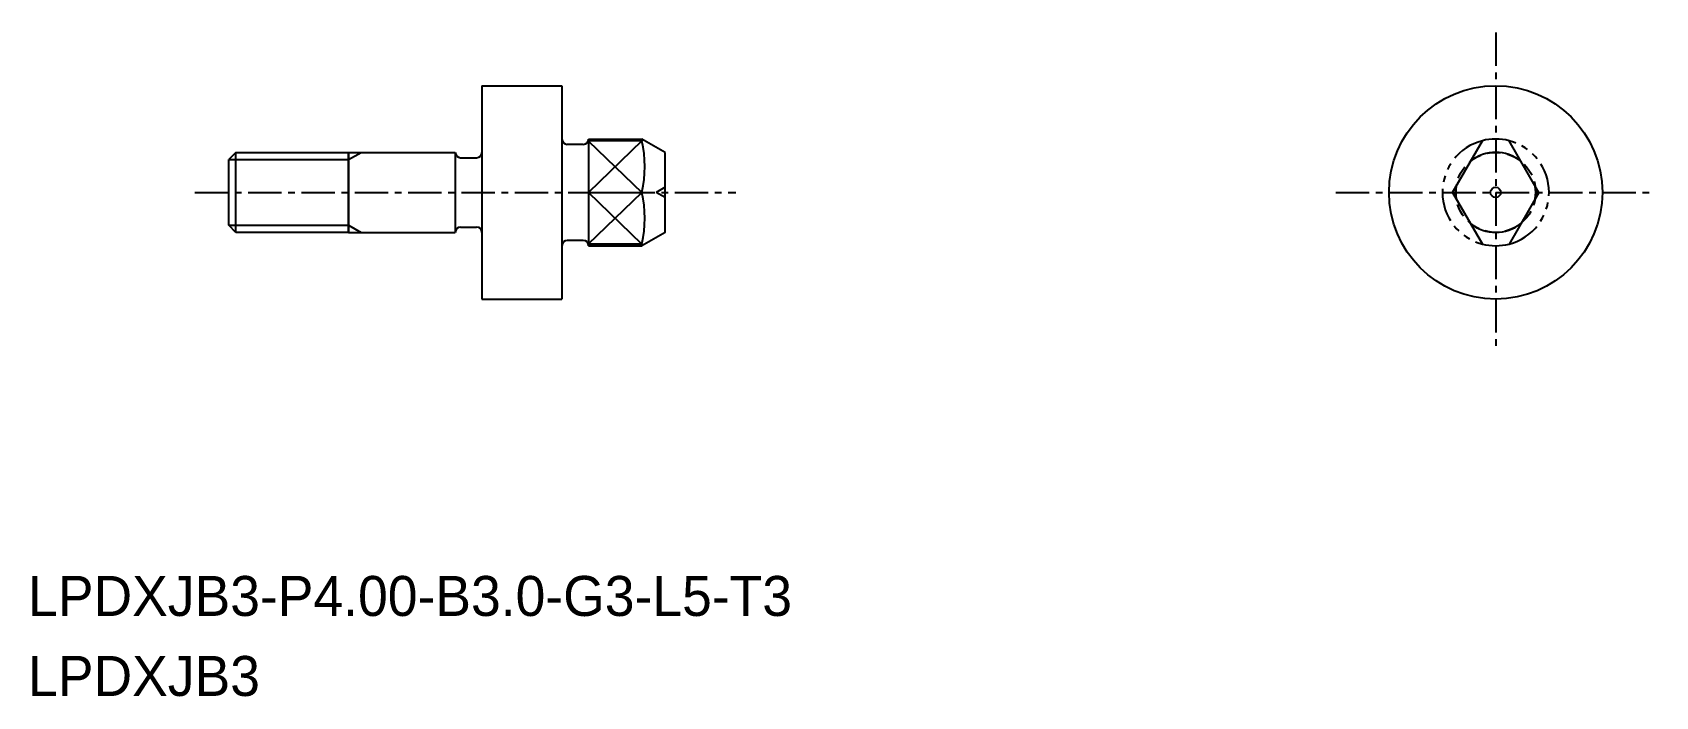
# Model space of a CAD drawing. Extents: x -1723.5 to -1662.6, y -497.6 to -472.7.
import ezdxf

# ---------------------------------------------------------------- set-up
doc = ezdxf.new("R2010")
doc.units = 0
for name, pattern in [('CENTER', [2, 1.25, -0.25, 0.25, -0.25]), ('DASHED', [0.75, 0.5, -0.25]), ('PHANTOM', [2.5, 1.25, -0.25, 0.25, -0.25, 0.25, -0.25])]:
    doc.linetypes.add(name, pattern=pattern)
doc.layers.get('0').update_dxf_attribs({"linetype": 'CONTINUOUS'})
doc.layers.add('CENTER', color=1, linetype='CENTER')

msp = doc.modelspace()

# ---------------------------------------------------------------- linework, layer by layer
at = {"color": 7, "linetype": 'CONTINUOUS'}
for p, q in [((-1706.597, -474.698), (-1703.597, -474.698)), ((-1706.597, -474.698), (-1706.597, -482.698)), ((-1715.827, -477.198), (-1716.097, -477.468)), ((-1715.827, -477.198), (-1711.597, -477.198)), ((-1715.827, -480.198), (-1715.827, -477.198)), ((-1711.597, -477.198), (-1707.597, -477.198)), ((-1711.597, -480.198), (-1711.597, -477.198)), ((-1711.597, -477.198), (-1711.597, -480.198)), ((-1707.597, -477.198), (-1707.597, -480.198)), ((-1702.797, -476.898), (-1703.397, -476.898)), ((-1702.598, -476.698), (-1702.598, -480.698)), ((-1702.598, -476.698), (-1700.597, -476.698)), ((-1670.196, -478.698), (-1669.078, -476.761)), ((-1666.96, -478.698), (-1668.078, -476.761)), ((-1716.097, -479.927), (-1716.097, -477.468)), ((-1707.397, -477.398), (-1706.797, -477.398)), ((-1702.598, -478.698), (-1700.597, -478.698)), ((-1670.196, -478.698), (-1669.078, -480.634)), ((-1666.96, -478.698), (-1668.078, -480.634)), ((-1715.827, -480.198), (-1716.097, -479.927)), ((-1711.597, -480.198), (-1715.827, -480.198)), ((-1711.597, -480.198), (-1707.597, -480.198)), ((-1707.397, -479.998), (-1706.797, -479.998)), ((-1702.797, -480.498), (-1703.397, -480.498)), ((-1702.598, -480.698), (-1700.597, -480.698)), ((-1706.597, -482.698), (-1703.597, -482.698))]:
    msp.add_line(p, q, dxfattribs=at)
at = {"linetype": 'CONTINUOUS'}
for p, q in [((-1703.597, -474.698), (-1703.597, -482.698)), ((-1700.597, -476.761), (-1702.598, -476.761)), ((-1699.731, -477.198), (-1700.597, -476.698)), ((-1700.597, -476.698), (-1700.597, -476.761)), ((-1699.731, -480.198), (-1699.731, -477.198)), ((-1699.731, -480.198), (-1700.597, -480.698)), ((-1700.597, -480.634), (-1702.598, -480.634)), ((-1700.597, -480.634), (-1700.597, -480.698))]:
    msp.add_line(p, q, dxfattribs=at)
at = {"color": 3, "linetype": 'CONTINUOUS'}
for p, q in [((-1711.597, -477.468), (-1711.129, -477.198)), ((-1700.597, -476.761), (-1702.598, -478.698)), ((-1702.598, -476.772), (-1700.597, -478.698)), ((-1716.097, -477.468), (-1711.597, -477.468)), ((-1702.598, -480.623), (-1700.597, -478.698)), ((-1700.598, -480.634), (-1702.598, -478.698)), ((-1716.097, -479.927), (-1711.597, -479.927)), ((-1711.597, -479.927), (-1711.129, -480.198))]:
    msp.add_line(p, q, dxfattribs=at)
at = {"color": 3}
for p in [(-1699.731, -478.506), (-1699.731, -478.89)]:
    msp.add_line(p, (-1700.07, -478.698), dxfattribs=at)
at = {"linetype": 'CONTINUOUS'}
msp.add_circle((-1668.578, -478.698), 4, dxfattribs=at)
at = {"color": 3, "linetype": 'DASHED'}
msp.add_circle((-1668.578, -478.698), 1.5, dxfattribs=at)
msp.add_circle((-1668.578, -478.698), 0.192)
at = {"color": 7, "linetype": 'CONTINUOUS'}
for centre, start, end in [((-1707.397, -477.198), 180, 270), ((-1706.797, -477.198), 270, 0), ((-1703.397, -476.698), 180, 270), ((-1702.797, -476.698), 270, 0), ((-1707.397, -480.198), 90, 180), ((-1706.797, -480.198), 0, 90), ((-1703.397, -480.698), 90, 180), ((-1702.797, -480.698), 0, 90)]:
    msp.add_arc(centre, 0.2, start, end, dxfattribs=at)
at = {"linetype": 'CONTINUOUS'}
for centre, radius, start, end in [((-1704.942, -477.729), 4.451, 347.43694, 12.56359), ((-1668.578, -478.698), 1.5, 50.90516, 129.09484), ((-1668.578, -478.698), 1.5, 170.90516, 189.09484), ((-1668.578, -478.698), 1.5, 350.90516, 9.09484), ((-1704.942, -479.666), 4.451, 347.43694, 12.56359), ((-1668.578, -478.698), 1.5, 230.90516, 309.09484)]:
    msp.add_arc(centre, radius, start, end, dxfattribs=at)
at = {"color": 3, "linetype": 'PHANTOM'}
for start, end in [(104.47751, 255.52249), (284.47751, 75.52249)]:
    msp.add_arc((-1668.578, -478.698), 2, start, end, dxfattribs=at)
for start, end in [(75.52249, 104.47751), (255.52249, 284.47751)]:
    msp.add_arc((-1668.578, -478.698), 2, start, end)
at = {"layer": 'CENTER', "color": 1, "linetype": 'CENTER'}
for p, q in [((-1668.578, -472.703), (-1668.578, -484.693)), ((-1717.36, -478.698), (-1697.078, -478.698)), ((-1674.573, -478.698), (-1662.583, -478.698))]:
    msp.add_line(p, q, dxfattribs=at)

# ---------------------------------------------------------------- texts
for s, p in [('LPDXJB3-P4.00-B3.0-G3-L5-T3', (-1723.62, -494.58)), ('LPDXJB3', (-1723.62, -497.58))]:
    msp.add_text(s, height=1.5).set_placement(p)

doc.saveas('drawing.dxf')
